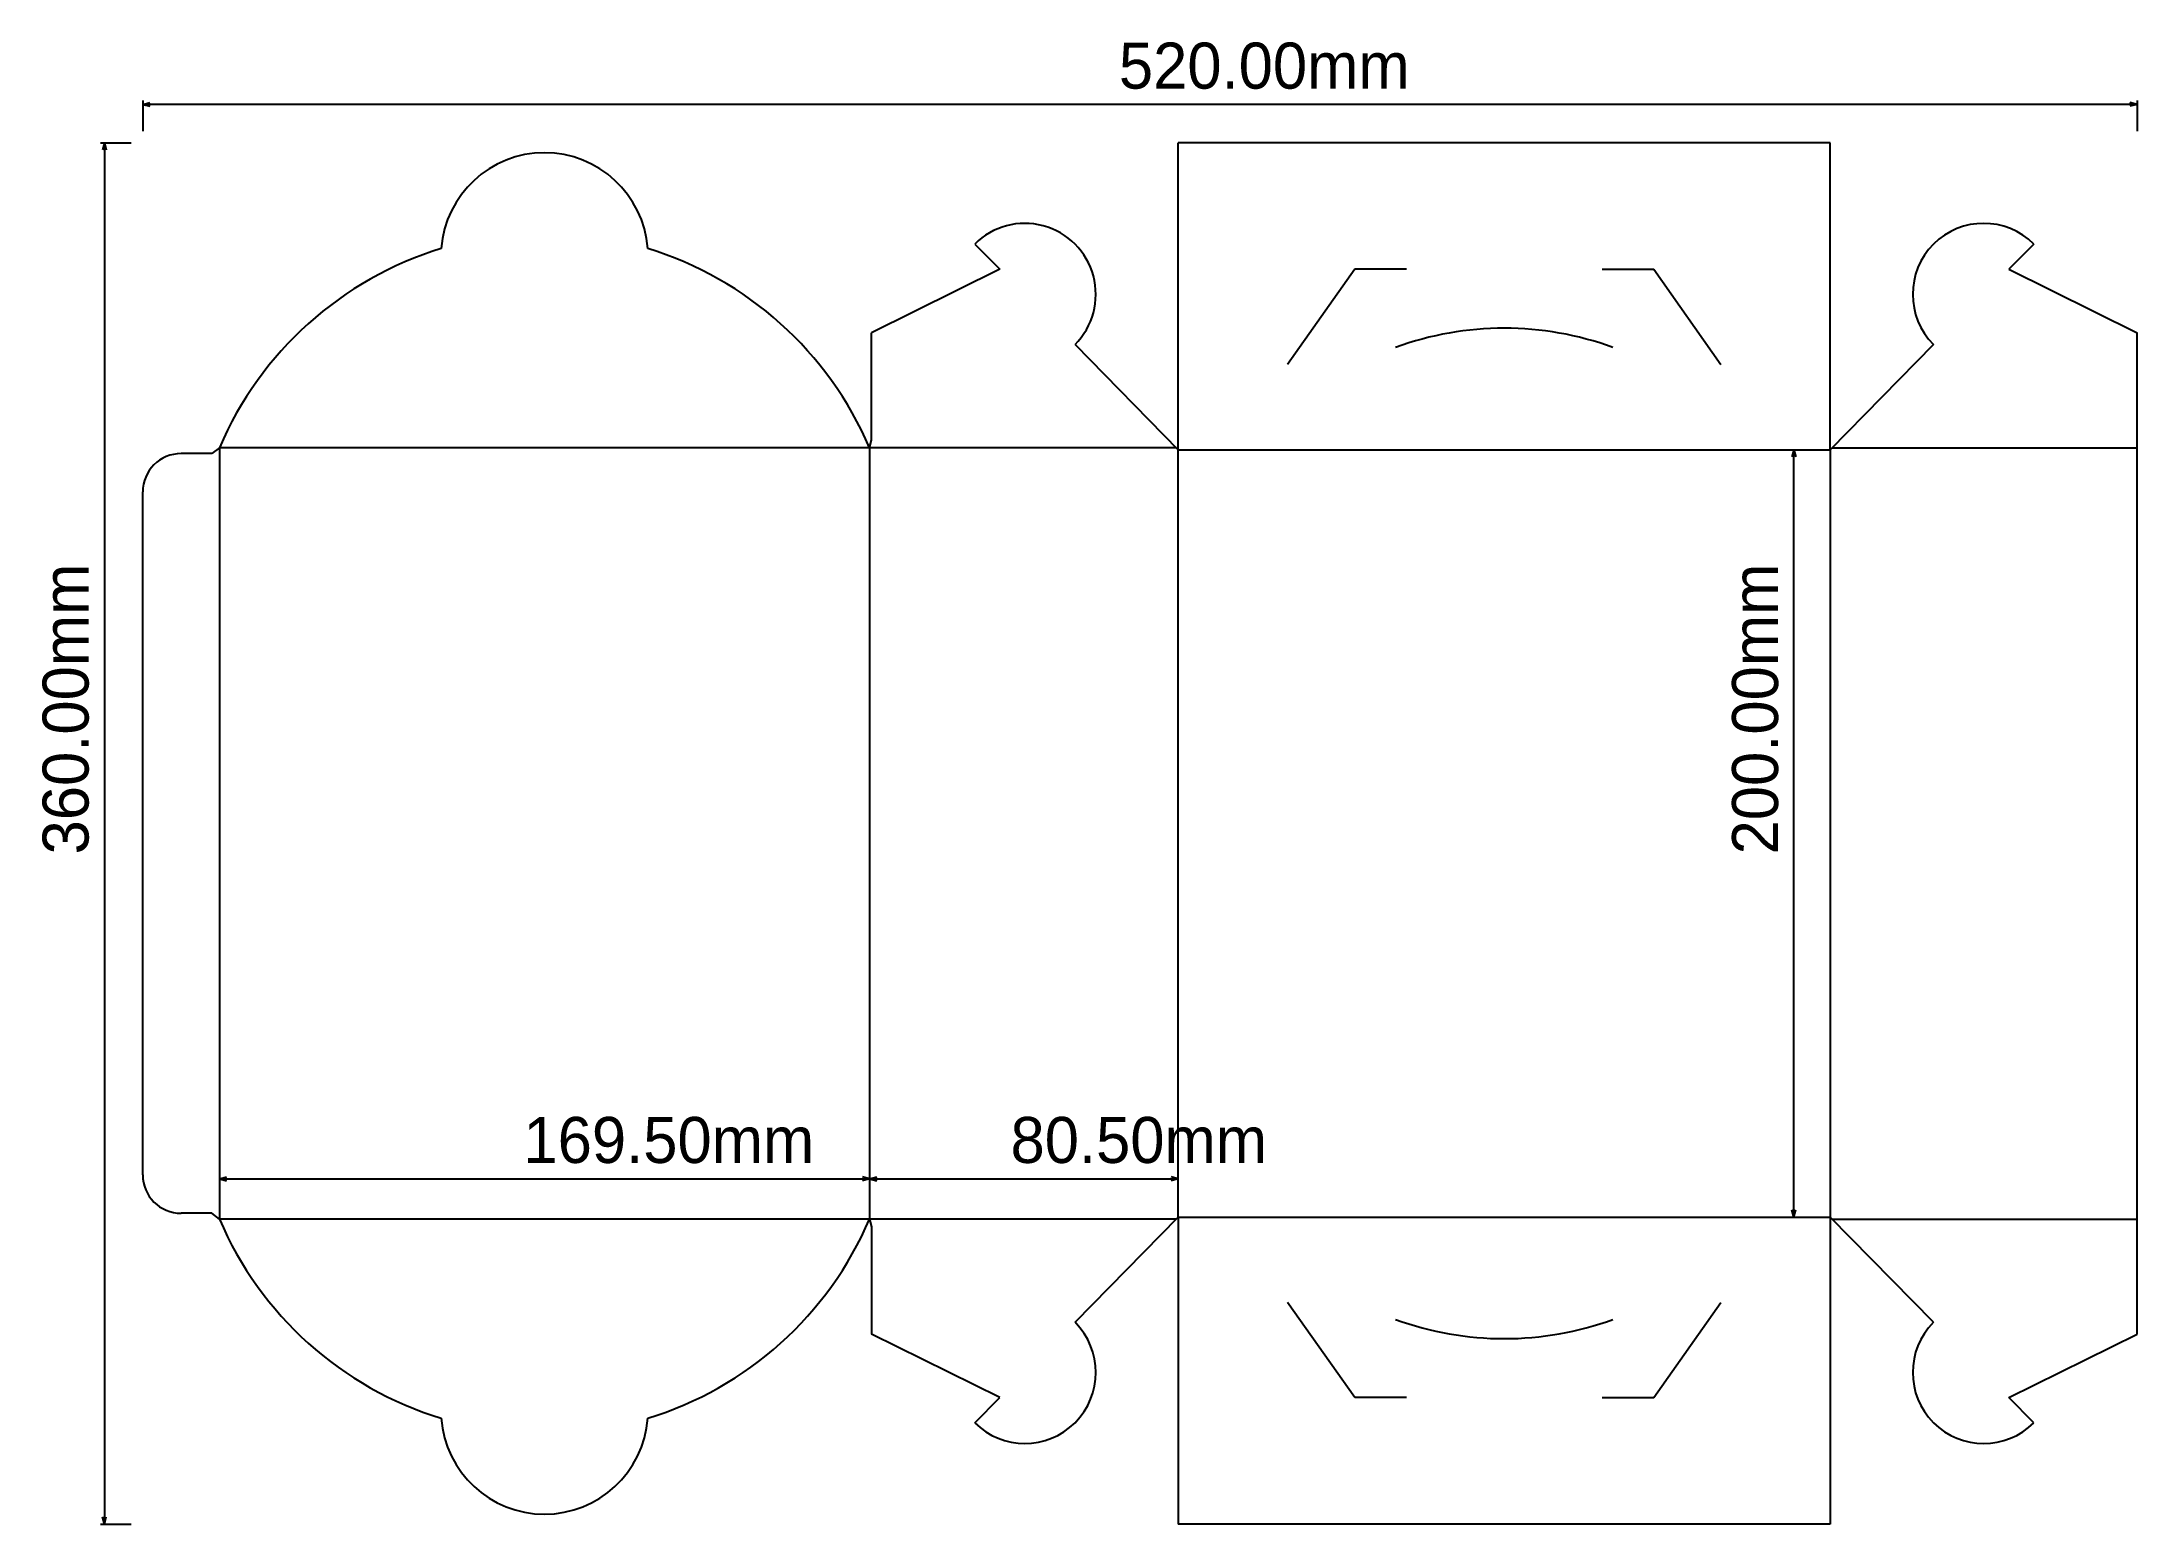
# Model space of a CAD drawing. Extents: x -46 to 500, y -80 to 306.
import ezdxf

# ---------------------------------------------------------------- set-up
doc = ezdxf.new("R2010")
doc.units = 0

msp = doc.modelspace()

# ---------------------------------------------------------------- linework, layer by layer
at = {"layer": 'crease', "color": 3}
for p, q in [((169.5, 200.5), (0, 200.5)), ((0, 200.5), (0, -0.5)), ((249.5, 200.5), (169.5, 200.5)), ((169.5, 200.5), (169.5, -0.5)), ((250, 200), (420, 200)), ((250, 0), (250, 200)), ((420, 200), (420, 0)), ((420.5, 200.5), (500, 200.5)), ((250, 0), (420, 0)), ((169.5, -0.5), (0, -0.5)), ((249.5, -0.5), (169.5, -0.5)), ((420.5, -0.5), (500, -0.5))]:
    msp.add_line(p, q, dxfattribs=at)
at = {"layer": 'cut', "color": 1}
for p, q in [((420, 280), (250, 280)), ((250, 200), (250, 280)), ((420, 200), (420, 280)), ((196.92, 253.58), (203.46, 247.04)), ((473.08, 253.58), (466.54, 247.04)), ((203.46, 247.04), (170, 230.5)), ((296.04, 247.04), (278.51, 222.22)), ((309.5, 247.04), (296.04, 247.04)), ((360.5, 247.04), (373.96, 247.04)), ((373.96, 247.04), (391.49, 222.22)), ((466.54, 247.04), (500, 230.5)), ((170, 202.5), (170, 230.5)), ((500, -30.5), (500, 230.5)), ((223.08, 227.42), (250, 200)), ((446.92, 227.42), (420, 200)), ((169.5, 200.5), (170, 202.5)), ((-2, 199), (-10, 199)), ((0, 200.5), (-2, 199)), ((-20, 11), (-20, 189)), ((-2, 1), (-10, 1)), ((0, -0.5), (-2, 1)), ((223.08, -27.42), (250, 0)), ((250, 0), (250, -80)), ((420, 0), (420, -80)), ((446.92, -27.42), (420, 0)), ((169.5, -0.5), (170, -2.5)), ((170, -2.5), (170, -30.5)), ((296.04, -47.04), (278.51, -22.22)), ((373.96, -47.04), (391.49, -22.22)), ((203.46, -47.04), (170, -30.5)), ((466.54, -47.04), (500, -30.5)), ((196.92, -53.58), (203.46, -47.04)), ((309.5, -47.04), (296.04, -47.04)), ((360.5, -47.04), (373.96, -47.04)), ((473.08, -53.58), (466.54, -47.04)), ((420, -80), (250, -80))]:
    msp.add_line(p, q, dxfattribs=at)
for centre, radius, start, end in [((84.75, 250.43), 26.99, 4.2338, 175.7662), ((210, 240.5), 18.5, 315, 495), ((460, 240.5), 18.5, 45, 225), ((84.75, 164.27), 92.17, 106.9812, 156.8522), ((84.75, 164.27), 92.17, 23.1478, 73.0188), ((335, 148.89), 82.78, 69.984, 110.016), ((-10, 189), 10, 90, 180), ((-10, 11), 10, 180, 270), ((84.75, 35.73), 92.17, 203.1478, 253.0188), ((84.75, 35.73), 92.17, 286.9812, 336.8522), ((335, 51.11), 82.78, 249.984, 290.016), ((210, -40.5), 18.5, 225, 405), ((460, -40.5), 18.5, 135, 315), ((84.75, -50.43), 26.99, 184.2338, 355.7662)]:
    msp.add_arc(centre, radius, start, end, dxfattribs=at)
at = {"layer": 'dimensions', "color": 255}
for p, q in [((-20, 291), (-20, 283)), ((-20, 290), (-18.13, 290.5)), ((-20, 290), (-18.13, 289.5)), ((500, 290), (-20, 290)), ((500, 290), (498.13, 290.5)), ((500, 290), (498.13, 289.5)), ((500, 291), (500, 283)), ((-31, 280), (-23, 280)), ((-30, 280), (-30.5, 278.13)), ((-30, 280), (-29.5, 278.13)), ((-30, 280), (-30, -80)), ((410.5, 200), (410, 198.13)), ((410.5, 200), (411, 198.13)), ((410.5, 0), (410.5, 200)), ((0, 10), (1.87, 10.5)), ((0, 10), (1.87, 9.5)), ((0, 10), (169.5, 10)), ((169.5, 10), (167.63, 10.5)), ((169.5, 10), (167.63, 9.5)), ((169.5, 10), (171.37, 10.5)), ((169.5, 10), (171.37, 9.5)), ((169.5, 10), (250, 10)), ((250, 10), (248.13, 10.5)), ((250, 10), (248.13, 9.5)), ((410.5, 0), (410, 1.87)), ((410.5, 0), (411, 1.87)), ((-31, -80), (-23, -80)), ((-30, -80), (-30.5, -78.13)), ((-30, -80), (-29.5, -78.13))]:
    msp.add_line(p, q, dxfattribs=at)

# ---------------------------------------------------------------- texts
for s, p in [('520.00mm', (234.52, 294.11)), ('169.50mm', (79.27, 14.11)), ('80.50mm', (206.26, 14.11))]:
    msp.add_text(s, height=12, dxfattribs=at).set_placement(p)
for s, p in [('360.00mm', (-34.11, 94.52)), ('200.00mm', (406.39, 94.52))]:
    msp.add_text(s, height=12, rotation=90, dxfattribs=at).set_placement(p)

doc.saveas('drawing.dxf')
